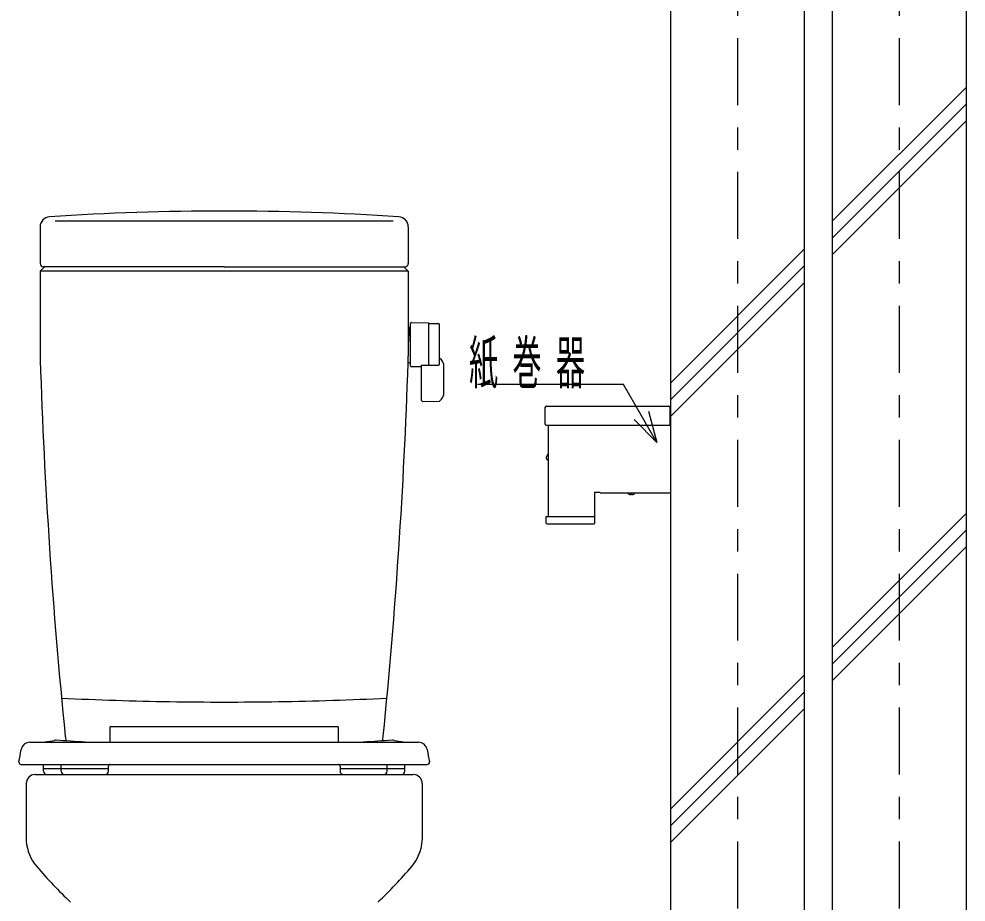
# Model space of a CAD drawing. Units: millimetres on the paper, enlarged 30 times, with parts at other scales. Extents: x -13498 to 309, y -53460 to 8010.
# Drawn here: x -6850 to -5576, y -4761 to -3574 of the extents above; entities that cross this region are included whole.
import ezdxf

# ---------------------------------------------------------------- set-up
doc = ezdxf.new("R2010")
doc.units = ezdxf.units.MM
doc.header["$LTSCALE"] = 30
doc.linetypes.add('USER2', pattern=[6, 3, -1, 1, -1])
doc.layers.add('layer1', color=4, linetype='Continuous', lineweight=25)
doc.styles.add('ＭＳ ゴシック', font='')
doc.styles.get('ＭＳ ゴシック').set_extended_font_data('MS Gothic')

msp = doc.modelspace()

# ---------------------------------------------------------------- linework, layer by layer
at = {"layer": 'layer1', "linetype": 'USER2'}
for p, q in [((-5883.75, -1440), (-5883.75, -7365)), ((-5666.25, -1440), (-5666.25, -7365))]:
    msp.add_line(p, q, dxfattribs=at)
at = {"layer": 'layer1', "color": 20}
for p, q in [((-5973.75, -1800), (-5973.75, -5190)), ((-5793.75, -1800), (-5793.75, -5190)), ((-5756.25, -1800), (-5756.25, -5190)), ((-5576.25, -1800), (-5576.25, -5190))]:
    msp.add_line(p, q, dxfattribs=at)
at = {"layer": 'layer1'}
for p, q in [((-5756.25, -3846.28), (-5576.25, -3666.28)), ((-5756.25, -3868.78), (-5576.25, -3688.78)), ((-5756.25, -3891.28), (-5576.25, -3711.28)), ((-5973.75, -4063.78), (-5793.75, -3883.78)), ((-5973.75, -4086.28), (-5793.75, -3906.28)), ((-5973.75, -4108.78), (-5793.75, -3928.78)), ((-6039.88, -4065.63), (-6233.02, -4065.63)), ((-6036.88, -4065.63), (-6039.88, -4065.63)), ((-6012.96, -4107.06), (-6036.88, -4065.63)), ((-5991.96, -4143.43), (-6022.71, -4112.68)), ((-5991.96, -4143.43), (-6012.96, -4107.06)), ((-6003.22, -4101.43), (-5991.96, -4143.43)), ((-5756.25, -4419.04), (-5576.25, -4239.04)), ((-5756.25, -4441.54), (-5576.25, -4261.54)), ((-5756.25, -4464.04), (-5576.25, -4284.04)), ((-5973.75, -4636.54), (-5793.75, -4456.54)), ((-5973.75, -4659.04), (-5793.75, -4479.04)), ((-5973.75, -4681.54), (-5793.75, -4501.54))]:
    msp.add_line(p, q, dxfattribs=at)
at = {"layer": 'layer1', "color": 3}
for p, q in [((-6573.75, -3845.91), (-6801.09, -3845.91)), ((-6346.41, -3845.91), (-6573.75, -3845.91)), ((-6821.25, -3853.64), (-6821.25, -3903)), ((-6326.25, -3853.64), (-6326.25, -3903)), ((-6815.25, -3907.5), (-6821.25, -3913.5)), ((-6815.25, -3907.5), (-6816.75, -3907.5)), ((-6573.75, -3907.5), (-6815.25, -3907.5)), ((-6573.75, -3907.5), (-6332.25, -3907.5)), ((-6326.25, -3913.5), (-6332.25, -3907.5)), ((-6332.25, -3907.5), (-6330.75, -3907.5)), ((-6573.75, -3913.5), (-6821.25, -3913.5)), ((-6821.25, -3913.5), (-6821.25, -4027.5)), ((-6326.25, -3913.5), (-6573.75, -3913.5)), ((-6326.25, -3913.5), (-6326.25, -4012.5)), ((-6323.25, -3988.5), (-6323.25, -3983.65)), ((-6321.7, -3982.15), (-6299.25, -3982.86)), ((-6299.25, -3982.86), (-6299.25, -3983.62)), ((-6299.25, -3983.62), (-6285.75, -3983.62)), ((-6299.25, -3983.62), (-6299.25, -4039.59)), ((-6284.25, -4030.11), (-6284.25, -3985.12)), ((-6324.97, -3988.5), (-6326.25, -4012.5)), ((-6324.97, -3988.5), (-6323.25, -3988.5)), ((-6323.25, -4036.5), (-6323.25, -3988.5)), ((-6326.25, -4012.5), (-6326.25, -4027.5)), ((-6821.22, -4030.43), (-6821.22, -4030.6)), ((-6323.25, -4036.5), (-6326.46, -4036.5)), ((-6323.25, -4040.61), (-6323.25, -4036.5)), ((-6284.25, -4038.09), (-6284.25, -4030.11)), ((-6308.25, -4042.11), (-6321.75, -4042.11)), ((-6308.25, -4042.11), (-6308.25, -4039.6)), ((-6308.25, -4039.6), (-6299.25, -4039.6)), ((-6308.25, -4087.06), (-6308.25, -4042.11)), ((-6299.25, -4039.59), (-6285.75, -4039.59)), ((-6299.25, -4039.59), (-6299.25, -4039.6)), ((-6278.25, -4075.86), (-6278.25, -4042.11)), ((-6306.7, -4088.56), (-6284.25, -4087.86)), ((-6142.5, -4097.25), (-6142.5, -4118.55)), ((-6140.25, -4095), (-5975.69, -4095)), ((-5974.5, -4096.02), (-5974.5, -4120.5)), ((-6140.55, -4120.5), (-5974.5, -4120.5)), ((-6138, -4120.5), (-6138, -4243.2)), ((-5974.5, -4118.7), (-5973.75, -4118.7)), ((-5973.75, -4118.7), (-5973.75, -4211.4)), ((-6140.33, -4165.2), (-6140.31, -4162.77)), ((-6140.1, -4162.01), (-6138, -4158.88)), ((-6138, -4166.72), (-6138.84, -4166.71)), ((-6075.75, -4210.65), (-6075.75, -4243.2)), ((-6068.25, -4210.65), (-6075.75, -4210.65)), ((-6075.45, -4252.2), (-6075.45, -4210.65)), ((-6068.25, -4210.65), (-6068.25, -4211.4)), ((-6068.25, -4211.4), (-5973.75, -4211.4)), ((-6026.94, -4213.65), (-6027.06, -4213.65)), ((-6025.44, -4213.65), (-6025.56, -4213.65)), ((-6140.7, -4252.2), (-6140.7, -4243.2)), ((-6140.7, -4243.2), (-6075.45, -4243.2)), ((-6139.95, -4252.95), (-6076.2, -4252.95)), ((-6727.5, -4527), (-6727.5, -4546.5)), ((-6726, -4525.5), (-6421.5, -4525.5)), ((-6420, -4546.5), (-6420, -4527)), ((-6818.04, -4546.5), (-6802.11, -4544.01)), ((-6345.39, -4544.01), (-6329.46, -4546.5)), ((-6834.91, -4546.5), (-6818.04, -4546.5)), ((-6818.04, -4546.5), (-6760.55, -4546.5)), ((-6760.55, -4546.5), (-6727.5, -4546.5)), ((-6727.5, -4546.5), (-6420, -4546.5)), ((-6420, -4546.5), (-6386.95, -4546.5)), ((-6386.95, -4546.5), (-6329.46, -4546.5)), ((-6329.46, -4546.5), (-6312.58, -4546.5)), ((-6846.75, -4576.5), (-6816.7, -4576.5)), ((-6816.7, -4576.5), (-6792.95, -4576.5)), ((-6816.7, -4582.5), (-6816.7, -4576.5)), ((-6816.7, -4585.5), (-6816.7, -4582.5)), ((-6729.48, -4582.5), (-6816.7, -4582.5)), ((-6792.95, -4576.5), (-6727.24, -4576.5)), ((-6792.95, -4585.5), (-6792.95, -4576.5)), ((-6729.48, -4582.5), (-6729.48, -4578.89)), ((-6729.48, -4585.5), (-6729.48, -4582.5)), ((-6727.24, -4576.5), (-6420.26, -4576.5)), ((-6420.26, -4576.5), (-6354.55, -4576.5)), ((-6418.01, -4578.89), (-6418.01, -4582.5)), ((-6418.01, -4582.5), (-6418.01, -4585.5)), ((-6330.8, -4582.5), (-6418.01, -4582.5)), ((-6354.55, -4576.5), (-6330.8, -4576.5)), ((-6354.55, -4585.5), (-6354.55, -4576.5)), ((-6330.8, -4576.5), (-6300.75, -4576.5)), ((-6330.8, -4582.5), (-6330.8, -4576.5)), ((-6330.8, -4585.5), (-6330.8, -4582.5)), ((-6828.01, -4589.99), (-6812.51, -4589.99)), ((-6812.2, -4590), (-6788.45, -4590)), ((-6788.45, -4590), (-6733.98, -4590)), ((-6733.98, -4590), (-6413.51, -4590)), ((-6413.51, -4590), (-6359.05, -4590)), ((-6359.05, -4590), (-6335.3, -4590)), ((-6334.99, -4589.99), (-6319.5, -4589.99)), ((-6840.01, -4601.99), (-6840.01, -4677.71)), ((-6307.49, -4601.99), (-6307.49, -4677.71))]:
    msp.add_line(p, q, dxfattribs=at)
for centre, radius, start, end in [((-6573.76, -7432.5), 3600, 89.99991, 93.7408), ((-6573.76, -7432.5), 3600, 86.25898, 89.99991), ((-6807.75, -3853.64), 13.5, 93.74207, 180.00062), ((-6339.75, -3853.64), 13.5, 359.99922, 86.25333), ((-6816.75, -3903), 4.5, 180, 270), ((-6330.75, -3903), 4.5, 270, 0), ((-6321.75, -3983.65), 1.5, 88.21009, 180), ((-6285.75, -3985.12), 1.5, 0, 90), ((-6661.61, -4027.52), 159.64, 180.05177, 180.11024), ((-6658.62, -4027.51), 162.63, 180.11024, 180.16765), ((-6677.45, -4027.57), 143.8, 180.16765, 180.23256), ((-6675.03, -4027.56), 146.22, 180.23256, 180.29641), ((-6688.44, -4027.62), 132.81, 180.36777, 180.43806), ((-6701.27, -4027.72), 119.98, 180.43806, 180.51587), ((-6638.06, -4027.5), 183.19, 180.00081, 180.05177), ((-6690.43, -4027.64), 130.81, 180.29641, 180.36777), ((-6699.59, -4027.71), 121.66, 180.51587, 180.5926), ((-6710.45, -4027.82), 110.8, 180.5926, 180.67685), ((-6702.91, -4027.73), 118.34, 180.67685, 180.75574), ((-6589.15, -4026), 232.12, 180.93439, 180.97461), ((-6686.38, -4027.51), 134.87, 180.75574, 180.82495), ((-6664.49, -4027.2), 156.76, 180.82495, 180.88451), ((-6634.12, -4026.73), 187.14, 180.88451, 180.93439), ((-6515.71, -4024.75), 305.56, 180.97461, 181.00516), ((-6374.3, -4022.27), 447, 181.00516, 181.02604), ((-5989.17, -4015.37), 832.19, 181.02604, 181.03726), ((-9665.17, -4081.8), 2844.41, 1.025, 1.02828), ((-7542.11, -4043.7), 721.01, 1.02828, 1.04123), ((-6239.61, -4020.52), 581.7, 181.025, 181.04105), ((-6650.61, -4028.04), 170.63, 181.07643, 181.13114), ((-6557.39, -4026.29), 263.86, 181.04105, 181.07643), ((-6695.15, -4028.92), 126.08, 181.13114, 181.20519), ((-6721.25, -4029.47), 99.97, 181.20519, 181.29857), ((-6738.39, -4029.86), 82.82, 181.29857, 181.41129), ((-6750.52, -4030.16), 70.7, 181.41129, 181.54334), ((-6759.54, -4030.4), 61.67, 181.54334, 181.69472), ((-6766.52, -4030.61), 54.68, 181.69472, 181.86544), ((674.03, -3788.03), 7499.19, 181.86728, 185.742), ((-13822.35, -3788.02), 7500.01, 354.25855, 358.10141), ((-13822.35, -3788.02), 7500.01, 358.10141, 358.13285), ((-6476.25, -4027.5), 150, 358.1345, 0.00158), ((-6293.25, -4042.11), 15, 0, 53.1301), ((-6321.75, -4040.61), 1.5, 180, 270), ((-6285.75, -4038.09), 1.5, 270, 0), ((-6306.75, -4087.06), 1.5, 180, 271.78991), ((-6293.25, -4075.86), 15, 306.8699, 0), ((-6140.25, -4097.25), 2.25, 90, 180), ((-5975.76, -4096.28), 1.29, 11.75894, 86.68916), ((-6140.55, -4118.55), 1.95, 180, 270), ((-6138.81, -4162.78), 1.5, 148.95192, 179.65259), ((-6138.83, -4165.21), 1.5, 179.65259, 269.65259), ((-6026.55, -4207.24), 6.47, 220.05786, 245.23524), ((-6027.24, -4209.64), 4.01, 239.79922, 272.65981), ((-6028.77, -4212.85), 2, 336.45703, 352.67279), ((-6026.47, -4206.63), 6.48, 267.17612, 276.62663), ((-6023.73, -4212.85), 2, 186.30455, 203.5412), ((-6025.26, -4209.64), 4.01, 267.3402, 300.20079), ((-6025.95, -4207.24), 6.47, 294.77889, 319.94214), ((-6139.95, -4252.2), 0.75, 180, 270), ((-6076.2, -4252.2), 0.75, 270, 0), ((-6560.32, 243.42), 4736.3, 267.18995, 268.07237), ((-6583.52, -393.22), 4099.24, 268.09709, 269.11665), ((-6575.56, 233.83), 4726.33, 269.13734, 270.02161), ((-6571.97, 238.15), 4730.65, 269.97815, 270.86227), ((-6563.96, -393.97), 4098.49, 270.88326, 271.903), ((-6587.18, 243.62), 4736.5, 271.92765, 272.81003), ((-6726, -4527), 1.5, 90, 180), ((-6421.5, -4527), 1.5, 0, 90), ((-6800.74, -4552.77), 8.87, 84.55513, 98.87619), ((-7150.94, -10253.96), 5720.8, 86.08712, 86.48201), ((-6690.52, -4528.56), 97.5, 185.74123, 189.5704), ((-5996.56, -10253.96), 5720.8, 93.51799, 93.91288), ((-6456.98, -4528.56), 97.5, 350.42951, 354.25859), ((-6346.76, -4552.77), 8.87, 81.12381, 95.44487), ((-7586.38, -4432.24), 750, 349.18757, 350.46246), ((-6834.91, -4558.5), 12, 90, 170.46246), ((-6312.58, -4558.5), 12, 9.53754, 90), ((-5561.12, -4432.24), 750, 189.53754, 190.81243), ((-6846.75, -4573.5), 3, 169.18757, 270), ((-6727.24, -4578.75), 2.25, 90, 183.54618), ((-6420.26, -4578.75), 2.25, 356.45382, 90), ((-6300.75, -4573.5), 3, 270, 10.81243), ((-6828.01, -4601.99), 12, 90, 180), ((-6812.2, -4585.5), 4.5, 180, 270), ((-6788.45, -4585.5), 4.5, 180, 270), ((-6733.98, -4585.5), 4.5, 270, 0), ((-6413.51, -4585.5), 4.5, 180, 270), ((-6359.05, -4585.5), 4.5, 270, 0), ((-6335.3, -4585.5), 4.5, 270, 0), ((-6319.5, -4601.99), 12, 0, 90), ((-6817.5, -4677.71), 22.5, 180, 184.5182), ((-6780.12, -4674.76), 60, 184.5182, 220.38482), ((-6367.38, -4674.76), 60, 319.61518, 355.4818), ((-6330, -4677.71), 22.5, 355.4818, 0), ((-6368.79, -4324.87), 600.01, 220.38482, 226.67774), ((-6778.71, -4324.87), 600.01, 313.32226, 319.61518)]:
    msp.add_arc(centre, radius, start, end, dxfattribs=at)

# ---------------------------------------------------------------- texts
at = {"layer": 'layer1', "color": 2, "insert": (-6244.63, -4072.43), "char_height": 57.18, "attachment_point": 7, "style": 'ＭＳ ゴシック'}
msp.add_mtext('\\T1.5;\\W0.5;紙巻器', dxfattribs=at)

doc.saveas('drawing.dxf')
